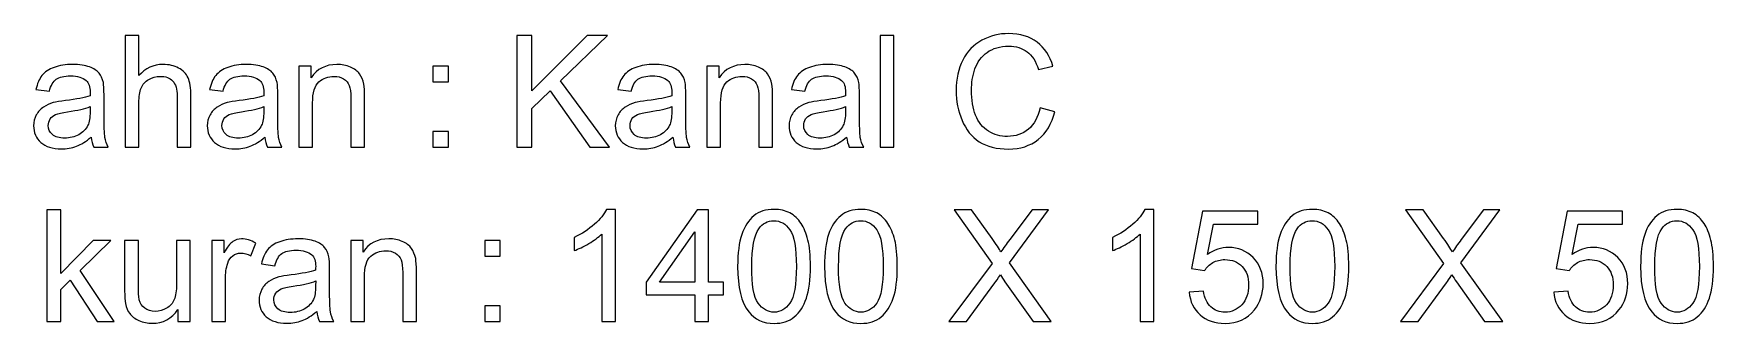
# Model space of a CAD drawing. Header units: millimetres. Extents: x -66 to 470, y -710 to 690.
# Drawn here: x 196.9 to 470.1, y 351 to 398.2 of the extents above; entities that cross this region are included whole.
import ezdxf

# ---------------------------------------------------------------- set-up
doc = ezdxf.new("R2010")
doc.units = ezdxf.units.MM
doc.header["$MEASUREMENT"] = 0
doc.layers.add('Layer 1', color=7, linetype='Continuous')

msp = doc.modelspace()

# ---------------------------------------------------------------- linework, layer by layer
at = {"layer": 'Layer 1', "color": 250}
for points, knots in [([(211.787, 379.6823), (211.787, 379.6823), (211.787, 397.8687), (211.787, 397.8687), (211.787, 397.8687), (214.0222, 397.8687), (214.0222, 397.8687), (214.0222, 397.8687), (214.0222, 391.324), (214.0222, 391.324), (215.0594, 392.5389), (216.3675, 393.1443), (217.9507, 393.1443), (218.9202, 393.1443), (219.7626, 392.9538), (220.4823, 392.5686), (221.1977, 392.1833), (221.7099, 391.6542), (222.019, 390.9768), (222.328, 390.2995), (222.4804, 389.3131), (222.4804, 388.0262), (222.4804, 388.0262), (222.4804, 379.6823), (222.4804, 379.6823), (222.4804, 379.6823), (220.2452, 379.6823), (220.2452, 379.6823), (220.2452, 379.6823), (220.2452, 388.0177), (220.2452, 388.0177), (220.2452, 389.1311), (220.0039, 389.9439), (219.5255, 390.4519), (219.0429, 390.9599), (218.3656, 391.2139), (217.4851, 391.2139), (216.8289, 391.2139), (216.2108, 391.0446), (215.6309, 390.7017), (215.0509, 390.3588), (214.6403, 389.8931), (214.3905, 389.3047), (214.145, 388.7205), (214.0222, 387.9119), (214.0222, 386.879), (214.0222, 386.879), (214.0222, 379.6823), (214.0222, 379.6823), (214.0222, 379.6823), (211.787, 379.6823), (211.787, 379.6823)], [0, 0, 0, 0, 0.05882353, 0.05882353, 0.05882353, 0.11764706, 0.11764706, 0.11764706, 0.17647059, 0.17647059, 0.17647059, 0.23529412, 0.23529412, 0.23529412, 0.29411765, 0.29411765, 0.29411765, 0.35294118, 0.35294118, 0.35294118, 0.41176471, 0.41176471, 0.41176471, 0.47058824, 0.47058824, 0.47058824, 0.52941176, 0.52941176, 0.52941176, 0.58823529, 0.58823529, 0.58823529, 0.64705882, 0.64705882, 0.64705882, 0.70588235, 0.70588235, 0.70588235, 0.76470588, 0.76470588, 0.76470588, 0.82352941, 0.82352941, 0.82352941, 0.88235294, 0.88235294, 0.88235294, 0.94117647, 0.94117647, 0.94117647, 1, 1, 1, 1]), ([(275.5156, 379.6823), (275.5156, 379.6823), (275.5156, 397.8687), (275.5156, 397.8687), (275.5156, 397.8687), (277.9286, 397.8687), (277.9286, 397.8687), (277.9286, 397.8687), (277.9286, 388.8517), (277.9286, 388.8517), (277.9286, 388.8517), (286.9625, 397.8687), (286.9625, 397.8687), (286.9625, 397.8687), (290.2222, 397.8687), (290.2222, 397.8687), (290.2222, 397.8687), (282.5937, 390.4942), (282.5937, 390.4942), (282.5937, 390.4942), (290.5524, 379.6823), (290.5524, 379.6823), (290.5524, 379.6823), (287.3774, 379.6823), (287.3774, 379.6823), (287.3774, 379.6823), (280.9046, 388.8602), (280.9046, 388.8602), (280.9046, 388.8602), (277.9286, 385.9815), (277.9286, 385.9815), (277.9286, 385.9815), (277.9286, 379.6823), (277.9286, 379.6823), (277.9286, 379.6823), (275.5156, 379.6823), (275.5156, 379.6823)], [0, 0, 0, 0, 0.08333333, 0.08333333, 0.08333333, 0.16666667, 0.16666667, 0.16666667, 0.25, 0.25, 0.25, 0.33333333, 0.33333333, 0.33333333, 0.41666667, 0.41666667, 0.41666667, 0.5, 0.5, 0.5, 0.58333333, 0.58333333, 0.58333333, 0.66666667, 0.66666667, 0.66666667, 0.75, 0.75, 0.75, 0.83333333, 0.83333333, 0.83333333, 0.91666667, 0.91666667, 0.91666667, 1, 1, 1, 1]), ([(334.6086, 379.6823), (334.6086, 379.6823), (334.6086, 397.8687), (334.6086, 397.8687), (334.6086, 397.8687), (336.8438, 397.8687), (336.8438, 397.8687), (336.8438, 397.8687), (336.8438, 379.6823), (336.8438, 379.6823), (336.8438, 379.6823), (334.6086, 379.6823), (334.6086, 379.6823)], [0, 0, 0, 0, 0.25, 0.25, 0.25, 0.5, 0.5, 0.5, 0.75, 0.75, 0.75, 1, 1, 1, 1]), ([(360.5928, 386.0619), (360.5928, 386.0619), (363.0058, 385.4523), (363.0058, 385.4523), (362.502, 383.4754), (361.5961, 381.9725), (360.288, 380.9354), (358.9799, 379.8982), (357.3797, 379.3775), (355.4874, 379.3775), (353.5316, 379.3775), (351.9399, 379.7754), (350.7122, 380.5755), (349.4845, 381.3714), (348.5532, 382.5271), (347.914, 384.0384), (347.2747, 385.5539), (346.953, 387.1753), (346.953, 388.911), (346.953, 390.8033), (347.3128, 392.4543), (348.0367, 393.864), (348.7606, 395.2737), (349.7893, 396.3447), (351.1228, 397.0771), (352.4563, 397.8094), (353.9253, 398.1735), (355.5255, 398.1735), (357.3458, 398.1735), (358.8741, 397.7121), (360.1102, 396.785), (361.3506, 395.8579), (362.2142, 394.5582), (362.701, 392.8818), (362.701, 392.8818), (360.3388, 392.323), (360.3388, 392.323), (359.9197, 393.6438), (359.3059, 394.609), (358.5058, 395.2102), (357.7057, 395.8155), (356.6981, 396.1161), (355.4832, 396.1161), (354.0904, 396.1161), (352.922, 395.7817), (351.9864, 395.1128), (351.0509, 394.4439), (350.3905, 393.5422), (350.0137, 392.4162), (349.6327, 391.2859), (349.4422, 390.1217), (349.4422, 388.9237), (349.4422, 387.3785), (349.6666, 386.0281), (350.1153, 384.8766), (350.564, 383.7209), (351.2625, 382.8615), (352.2108, 382.29), (353.1591, 381.7185), (354.1835, 381.4349), (355.2884, 381.4349), (356.6346, 381.4349), (357.7692, 381.8244), (358.7005, 382.5991), (359.6318, 383.378), (360.2626, 384.5295), (360.5928, 386.0619)], [0, 0, 0, 0, 0.04545455, 0.04545455, 0.04545455, 0.09090909, 0.09090909, 0.09090909, 0.13636364, 0.13636364, 0.13636364, 0.18181818, 0.18181818, 0.18181818, 0.22727273, 0.22727273, 0.22727273, 0.27272727, 0.27272727, 0.27272727, 0.31818182, 0.31818182, 0.31818182, 0.36363636, 0.36363636, 0.36363636, 0.40909091, 0.40909091, 0.40909091, 0.45454545, 0.45454545, 0.45454545, 0.5, 0.5, 0.5, 0.54545455, 0.54545455, 0.54545455, 0.59090909, 0.59090909, 0.59090909, 0.63636364, 0.63636364, 0.63636364, 0.68181818, 0.68181818, 0.68181818, 0.72727273, 0.72727273, 0.72727273, 0.77272727, 0.77272727, 0.77272727, 0.81818182, 0.81818182, 0.81818182, 0.86363636, 0.86363636, 0.86363636, 0.90909091, 0.90909091, 0.90909091, 0.95454545, 0.95454545, 0.95454545, 1, 1, 1, 1]), ([(206.271, 381.3333), (205.4413, 380.6263), (204.6412, 380.131), (203.8749, 379.8389), (203.1087, 379.5468), (202.2874, 379.4029), (201.4069, 379.4029), (199.9591, 379.4029), (198.8457, 379.7543), (198.0668, 380.4612), (197.2879, 381.164), (196.8984, 382.0657), (196.8984, 383.1621), (196.8984, 383.8056), (197.0466, 384.394), (197.3387, 384.9274), (197.635, 385.4608), (198.0202, 385.8841), (198.4944, 386.2059), (198.9727, 386.5276), (199.5061, 386.7731), (200.103, 386.9382), (200.5433, 387.0525), (201.2079, 387.1626), (202.0927, 387.2727), (203.8961, 387.4843), (205.2296, 387.7426), (206.0805, 388.0389), (206.089, 388.3437), (206.0932, 388.5384), (206.0932, 388.6189), (206.0932, 389.5248), (205.8815, 390.164), (205.4582, 390.5366), (204.8867, 391.0403), (204.0358, 391.2901), (202.9097, 391.2901), (201.8556, 391.2901), (201.0767, 391.1038), (200.5772, 390.7355), (200.0734, 390.3672), (199.7051, 389.7153), (199.4638, 388.7755), (199.4638, 388.7755), (197.2794, 389.0803), (197.2794, 389.0803), (197.4784, 390.0159), (197.8043, 390.7736), (198.2615, 391.3494), (198.7187, 391.9251), (199.3791, 392.3654), (200.2427, 392.6786), (201.1021, 392.9877), (202.1054, 393.1443), (203.2399, 393.1443), (204.366, 393.1443), (205.2846, 393.0131), (205.9916, 392.7464), (206.6943, 392.4797), (207.215, 392.1495), (207.5452, 391.7473), (207.8754, 391.3451), (208.1083, 390.8371), (208.2437, 390.2233), (208.3157, 389.8423), (208.3538, 389.1565), (208.3538, 388.1701), (208.3538, 388.1701), (208.3538, 385.2068), (208.3538, 385.2068), (208.3538, 383.1367), (208.4004, 381.8286), (208.4935, 381.274), (208.5824, 380.7195), (208.7687, 380.1903), (209.0396, 379.6823), (209.0396, 379.6823), (206.7028, 379.6823), (206.7028, 379.6823), (206.4784, 380.1522), (206.3345, 380.7025), (206.271, 381.3333)], [0, 0, 0, 0, 0.03703704, 0.03703704, 0.03703704, 0.07407407, 0.07407407, 0.07407407, 0.11111111, 0.11111111, 0.11111111, 0.14814815, 0.14814815, 0.14814815, 0.18518519, 0.18518519, 0.18518519, 0.22222222, 0.22222222, 0.22222222, 0.25925926, 0.25925926, 0.25925926, 0.2962963, 0.2962963, 0.2962963, 0.33333333, 0.33333333, 0.33333333, 0.37037037, 0.37037037, 0.37037037, 0.40740741, 0.40740741, 0.40740741, 0.44444444, 0.44444444, 0.44444444, 0.48148148, 0.48148148, 0.48148148, 0.51851852, 0.51851852, 0.51851852, 0.55555556, 0.55555556, 0.55555556, 0.59259259, 0.59259259, 0.59259259, 0.62962963, 0.62962963, 0.62962963, 0.66666667, 0.66666667, 0.66666667, 0.7037037, 0.7037037, 0.7037037, 0.74074074, 0.74074074, 0.74074074, 0.77777778, 0.77777778, 0.77777778, 0.81481481, 0.81481481, 0.81481481, 0.85185185, 0.85185185, 0.85185185, 0.88888889, 0.88888889, 0.88888889, 0.92592593, 0.92592593, 0.92592593, 0.96296296, 0.96296296, 0.96296296, 1, 1, 1, 1]), ([(234.5242, 381.3333), (233.6945, 380.6263), (232.8944, 380.131), (232.1281, 379.8389), (231.3619, 379.5468), (230.5406, 379.4029), (229.6601, 379.4029), (228.2123, 379.4029), (227.0989, 379.7543), (226.32, 380.4612), (225.5411, 381.164), (225.1516, 382.0657), (225.1516, 383.1621), (225.1516, 383.8056), (225.2998, 384.394), (225.5919, 384.9274), (225.8882, 385.4608), (226.2734, 385.8841), (226.7476, 386.2059), (227.2259, 386.5276), (227.7593, 386.7731), (228.3562, 386.9382), (228.7965, 387.0525), (229.4611, 387.1626), (230.3459, 387.2727), (232.1493, 387.4843), (233.4828, 387.7426), (234.3337, 388.0389), (234.3422, 388.3437), (234.3464, 388.5384), (234.3464, 388.6189), (234.3464, 389.5248), (234.1347, 390.164), (233.7114, 390.5366), (233.1399, 391.0403), (232.289, 391.2901), (231.1629, 391.2901), (230.1088, 391.2901), (229.3299, 391.1038), (228.8304, 390.7355), (228.3266, 390.3672), (227.9583, 389.7153), (227.717, 388.7755), (227.717, 388.7755), (225.5326, 389.0803), (225.5326, 389.0803), (225.7316, 390.0159), (226.0575, 390.7736), (226.5147, 391.3494), (226.9719, 391.9251), (227.6323, 392.3654), (228.4959, 392.6786), (229.3553, 392.9877), (230.3586, 393.1443), (231.4931, 393.1443), (232.6192, 393.1443), (233.5378, 393.0131), (234.2448, 392.7464), (234.9475, 392.4797), (235.4682, 392.1495), (235.7984, 391.7473), (236.1286, 391.3451), (236.3615, 390.8371), (236.4969, 390.2233), (236.5689, 389.8423), (236.607, 389.1565), (236.607, 388.1701), (236.607, 388.1701), (236.607, 385.2068), (236.607, 385.2068), (236.607, 383.1367), (236.6536, 381.8286), (236.7467, 381.274), (236.8356, 380.7195), (237.0219, 380.1903), (237.2928, 379.6823), (237.2928, 379.6823), (234.956, 379.6823), (234.956, 379.6823), (234.7316, 380.1522), (234.5877, 380.7025), (234.5242, 381.3333)], [0, 0, 0, 0, 0.03703704, 0.03703704, 0.03703704, 0.07407407, 0.07407407, 0.07407407, 0.11111111, 0.11111111, 0.11111111, 0.14814815, 0.14814815, 0.14814815, 0.18518519, 0.18518519, 0.18518519, 0.22222222, 0.22222222, 0.22222222, 0.25925926, 0.25925926, 0.25925926, 0.2962963, 0.2962963, 0.2962963, 0.33333333, 0.33333333, 0.33333333, 0.37037037, 0.37037037, 0.37037037, 0.40740741, 0.40740741, 0.40740741, 0.44444444, 0.44444444, 0.44444444, 0.48148148, 0.48148148, 0.48148148, 0.51851852, 0.51851852, 0.51851852, 0.55555556, 0.55555556, 0.55555556, 0.59259259, 0.59259259, 0.59259259, 0.62962963, 0.62962963, 0.62962963, 0.66666667, 0.66666667, 0.66666667, 0.7037037, 0.7037037, 0.7037037, 0.74074074, 0.74074074, 0.74074074, 0.77777778, 0.77777778, 0.77777778, 0.81481481, 0.81481481, 0.81481481, 0.85185185, 0.85185185, 0.85185185, 0.88888889, 0.88888889, 0.88888889, 0.92592593, 0.92592593, 0.92592593, 0.96296296, 0.96296296, 0.96296296, 1, 1, 1, 1]), ([(240.0402, 379.6823), (240.0402, 379.6823), (240.0402, 392.8649), (240.0402, 392.8649), (240.0402, 392.8649), (242.0468, 392.8649), (242.0468, 392.8649), (242.0468, 392.8649), (242.0468, 390.9938), (242.0468, 390.9938), (243.012, 392.4289), (244.409, 393.1443), (246.2336, 393.1443), (247.0294, 393.1443), (247.7576, 393.0004), (248.4222, 392.7167), (249.0868, 392.4331), (249.5864, 392.0563), (249.9166, 391.5949), (250.2468, 391.1335), (250.4796, 390.5831), (250.6108, 389.9481), (250.6913, 389.5333), (250.7336, 388.8094), (250.7336, 387.7764), (250.7336, 387.7764), (250.7336, 379.6823), (250.7336, 379.6823), (250.7336, 379.6823), (248.4984, 379.6823), (248.4984, 379.6823), (248.4984, 379.6823), (248.4984, 387.6918), (248.4984, 387.6918), (248.4984, 388.6019), (248.4137, 389.2835), (248.2402, 389.7322), (248.0666, 390.181), (247.7576, 390.5408), (247.3173, 390.8117), (246.877, 391.0784), (246.3563, 391.2139), (245.7637, 391.2139), (244.8154, 391.2139), (243.9984, 390.9133), (243.3083, 390.308), (242.6183, 389.7068), (242.2754, 388.5596), (242.2754, 386.8747), (242.2754, 386.8747), (242.2754, 379.6823), (242.2754, 379.6823), (242.2754, 379.6823), (240.0402, 379.6823), (240.0402, 379.6823)], [0, 0, 0, 0, 0.05555556, 0.05555556, 0.05555556, 0.11111111, 0.11111111, 0.11111111, 0.16666667, 0.16666667, 0.16666667, 0.22222222, 0.22222222, 0.22222222, 0.27777778, 0.27777778, 0.27777778, 0.33333333, 0.33333333, 0.33333333, 0.38888889, 0.38888889, 0.38888889, 0.44444444, 0.44444444, 0.44444444, 0.5, 0.5, 0.5, 0.55555556, 0.55555556, 0.55555556, 0.61111111, 0.61111111, 0.61111111, 0.66666667, 0.66666667, 0.66666667, 0.72222222, 0.72222222, 0.72222222, 0.77777778, 0.77777778, 0.77777778, 0.83333333, 0.83333333, 0.83333333, 0.88888889, 0.88888889, 0.88888889, 0.94444444, 0.94444444, 0.94444444, 1, 1, 1, 1]), ([(261.8334, 390.3249), (261.8334, 390.3249), (261.8334, 392.8649), (261.8334, 392.8649), (261.8334, 392.8649), (264.3734, 392.8649), (264.3734, 392.8649), (264.3734, 392.8649), (264.3734, 390.3249), (264.3734, 390.3249), (264.3734, 390.3249), (261.8334, 390.3249), (261.8334, 390.3249)], [0, 0, 0, 0, 0.25, 0.25, 0.25, 0.5, 0.5, 0.5, 0.75, 0.75, 0.75, 1, 1, 1, 1]), ([(300.8902, 381.3333), (300.0605, 380.6263), (299.2604, 380.131), (298.4941, 379.8389), (297.7279, 379.5468), (296.9066, 379.4029), (296.0261, 379.4029), (294.5783, 379.4029), (293.4649, 379.7543), (292.686, 380.4612), (291.9071, 381.164), (291.5176, 382.0657), (291.5176, 383.1621), (291.5176, 383.8056), (291.6658, 384.394), (291.9579, 384.9274), (292.2542, 385.4608), (292.6394, 385.8841), (293.1136, 386.2059), (293.5919, 386.5276), (294.1253, 386.7731), (294.7222, 386.9382), (295.1625, 387.0525), (295.8271, 387.1626), (296.7119, 387.2727), (298.5153, 387.4843), (299.8488, 387.7426), (300.6997, 388.0389), (300.7082, 388.3437), (300.7124, 388.5384), (300.7124, 388.6189), (300.7124, 389.5248), (300.5007, 390.164), (300.0774, 390.5366), (299.5059, 391.0403), (298.655, 391.2901), (297.5289, 391.2901), (296.4748, 391.2901), (295.6959, 391.1038), (295.1964, 390.7355), (294.6926, 390.3672), (294.3243, 389.7153), (294.083, 388.7755), (294.083, 388.7755), (291.8986, 389.0803), (291.8986, 389.0803), (292.0976, 390.0159), (292.4235, 390.7736), (292.8807, 391.3494), (293.3379, 391.9251), (293.9983, 392.3654), (294.8619, 392.6786), (295.7213, 392.9877), (296.7246, 393.1443), (297.8591, 393.1443), (298.9852, 393.1443), (299.9038, 393.0131), (300.6108, 392.7464), (301.3135, 392.4797), (301.8342, 392.1495), (302.1644, 391.7473), (302.4946, 391.3451), (302.7275, 390.8371), (302.8629, 390.2233), (302.9349, 389.8423), (302.973, 389.1565), (302.973, 388.1701), (302.973, 388.1701), (302.973, 385.2068), (302.973, 385.2068), (302.973, 383.1367), (303.0196, 381.8286), (303.1127, 381.274), (303.2016, 380.7195), (303.3879, 380.1903), (303.6588, 379.6823), (303.6588, 379.6823), (301.322, 379.6823), (301.322, 379.6823), (301.0976, 380.1522), (300.9537, 380.7025), (300.8902, 381.3333)], [0, 0, 0, 0, 0.03703704, 0.03703704, 0.03703704, 0.07407407, 0.07407407, 0.07407407, 0.11111111, 0.11111111, 0.11111111, 0.14814815, 0.14814815, 0.14814815, 0.18518519, 0.18518519, 0.18518519, 0.22222222, 0.22222222, 0.22222222, 0.25925926, 0.25925926, 0.25925926, 0.2962963, 0.2962963, 0.2962963, 0.33333333, 0.33333333, 0.33333333, 0.37037037, 0.37037037, 0.37037037, 0.40740741, 0.40740741, 0.40740741, 0.44444444, 0.44444444, 0.44444444, 0.48148148, 0.48148148, 0.48148148, 0.51851852, 0.51851852, 0.51851852, 0.55555556, 0.55555556, 0.55555556, 0.59259259, 0.59259259, 0.59259259, 0.62962963, 0.62962963, 0.62962963, 0.66666667, 0.66666667, 0.66666667, 0.7037037, 0.7037037, 0.7037037, 0.74074074, 0.74074074, 0.74074074, 0.77777778, 0.77777778, 0.77777778, 0.81481481, 0.81481481, 0.81481481, 0.85185185, 0.85185185, 0.85185185, 0.88888889, 0.88888889, 0.88888889, 0.92592593, 0.92592593, 0.92592593, 0.96296296, 0.96296296, 0.96296296, 1, 1, 1, 1]), ([(306.4062, 379.6823), (306.4062, 379.6823), (306.4062, 392.8649), (306.4062, 392.8649), (306.4062, 392.8649), (308.4128, 392.8649), (308.4128, 392.8649), (308.4128, 392.8649), (308.4128, 390.9938), (308.4128, 390.9938), (309.378, 392.4289), (310.775, 393.1443), (312.5996, 393.1443), (313.3954, 393.1443), (314.1236, 393.0004), (314.7882, 392.7167), (315.4528, 392.4331), (315.9524, 392.0563), (316.2826, 391.5949), (316.6128, 391.1335), (316.8456, 390.5831), (316.9768, 389.9481), (317.0573, 389.5333), (317.0996, 388.8094), (317.0996, 387.7764), (317.0996, 387.7764), (317.0996, 379.6823), (317.0996, 379.6823), (317.0996, 379.6823), (314.8644, 379.6823), (314.8644, 379.6823), (314.8644, 379.6823), (314.8644, 387.6918), (314.8644, 387.6918), (314.8644, 388.6019), (314.7797, 389.2835), (314.6062, 389.7322), (314.4326, 390.181), (314.1236, 390.5408), (313.6833, 390.8117), (313.243, 391.0784), (312.7223, 391.2139), (312.1297, 391.2139), (311.1814, 391.2139), (310.3644, 390.9133), (309.6743, 390.308), (308.9843, 389.7068), (308.6414, 388.5596), (308.6414, 386.8747), (308.6414, 386.8747), (308.6414, 379.6823), (308.6414, 379.6823), (308.6414, 379.6823), (306.4062, 379.6823), (306.4062, 379.6823)], [0, 0, 0, 0, 0.05555556, 0.05555556, 0.05555556, 0.11111111, 0.11111111, 0.11111111, 0.16666667, 0.16666667, 0.16666667, 0.22222222, 0.22222222, 0.22222222, 0.27777778, 0.27777778, 0.27777778, 0.33333333, 0.33333333, 0.33333333, 0.38888889, 0.38888889, 0.38888889, 0.44444444, 0.44444444, 0.44444444, 0.5, 0.5, 0.5, 0.55555556, 0.55555556, 0.55555556, 0.61111111, 0.61111111, 0.61111111, 0.66666667, 0.66666667, 0.66666667, 0.72222222, 0.72222222, 0.72222222, 0.77777778, 0.77777778, 0.77777778, 0.83333333, 0.83333333, 0.83333333, 0.88888889, 0.88888889, 0.88888889, 0.94444444, 0.94444444, 0.94444444, 1, 1, 1, 1]), ([(329.1434, 381.3333), (328.3137, 380.6263), (327.5136, 380.131), (326.7473, 379.8389), (325.9811, 379.5468), (325.1598, 379.4029), (324.2793, 379.4029), (322.8315, 379.4029), (321.7181, 379.7543), (320.9392, 380.4612), (320.1603, 381.164), (319.7708, 382.0657), (319.7708, 383.1621), (319.7708, 383.8056), (319.919, 384.394), (320.2111, 384.9274), (320.5074, 385.4608), (320.8926, 385.8841), (321.3668, 386.2059), (321.8451, 386.5276), (322.3785, 386.7731), (322.9754, 386.9382), (323.4157, 387.0525), (324.0803, 387.1626), (324.9651, 387.2727), (326.7685, 387.4843), (328.102, 387.7426), (328.9529, 388.0389), (328.9614, 388.3437), (328.9656, 388.5384), (328.9656, 388.6189), (328.9656, 389.5248), (328.7539, 390.164), (328.3306, 390.5366), (327.7591, 391.0403), (326.9082, 391.2901), (325.7821, 391.2901), (324.728, 391.2901), (323.9491, 391.1038), (323.4496, 390.7355), (322.9458, 390.3672), (322.5775, 389.7153), (322.3362, 388.7755), (322.3362, 388.7755), (320.1518, 389.0803), (320.1518, 389.0803), (320.3508, 390.0159), (320.6767, 390.7736), (321.1339, 391.3494), (321.5911, 391.9251), (322.2515, 392.3654), (323.1151, 392.6786), (323.9745, 392.9877), (324.9778, 393.1443), (326.1123, 393.1443), (327.2384, 393.1443), (328.157, 393.0131), (328.864, 392.7464), (329.5667, 392.4797), (330.0874, 392.1495), (330.4176, 391.7473), (330.7478, 391.3451), (330.9807, 390.8371), (331.1161, 390.2233), (331.1881, 389.8423), (331.2262, 389.1565), (331.2262, 388.1701), (331.2262, 388.1701), (331.2262, 385.2068), (331.2262, 385.2068), (331.2262, 383.1367), (331.2728, 381.8286), (331.3659, 381.274), (331.4548, 380.7195), (331.6411, 380.1903), (331.912, 379.6823), (331.912, 379.6823), (329.5752, 379.6823), (329.5752, 379.6823), (329.3508, 380.1522), (329.2069, 380.7025), (329.1434, 381.3333)], [0, 0, 0, 0, 0.03703704, 0.03703704, 0.03703704, 0.07407407, 0.07407407, 0.07407407, 0.11111111, 0.11111111, 0.11111111, 0.14814815, 0.14814815, 0.14814815, 0.18518519, 0.18518519, 0.18518519, 0.22222222, 0.22222222, 0.22222222, 0.25925926, 0.25925926, 0.25925926, 0.2962963, 0.2962963, 0.2962963, 0.33333333, 0.33333333, 0.33333333, 0.37037037, 0.37037037, 0.37037037, 0.40740741, 0.40740741, 0.40740741, 0.44444444, 0.44444444, 0.44444444, 0.48148148, 0.48148148, 0.48148148, 0.51851852, 0.51851852, 0.51851852, 0.55555556, 0.55555556, 0.55555556, 0.59259259, 0.59259259, 0.59259259, 0.62962963, 0.62962963, 0.62962963, 0.66666667, 0.66666667, 0.66666667, 0.7037037, 0.7037037, 0.7037037, 0.74074074, 0.74074074, 0.74074074, 0.77777778, 0.77777778, 0.77777778, 0.81481481, 0.81481481, 0.81481481, 0.85185185, 0.85185185, 0.85185185, 0.88888889, 0.88888889, 0.88888889, 0.92592593, 0.92592593, 0.92592593, 0.96296296, 0.96296296, 0.96296296, 1, 1, 1, 1]), ([(206.0932, 386.2863), (205.2804, 385.9561), (204.0612, 385.6767), (202.4356, 385.4481), (201.5127, 385.3169), (200.8608, 385.1687), (200.4798, 385.0036), (200.0988, 384.8385), (199.8067, 384.5972), (199.5993, 384.2839), (199.3918, 383.9664), (199.286, 383.6151), (199.286, 383.2256), (199.286, 382.6372), (199.5104, 382.1419), (199.9633, 381.7482), (200.4163, 381.3545), (201.0767, 381.1555), (201.9445, 381.1555), (202.8039, 381.1555), (203.5701, 381.3418), (204.2432, 381.7185), (204.9121, 382.0911), (205.4074, 382.6033), (205.7207, 383.251), (205.962, 383.7548), (206.0805, 384.4956), (206.0805, 385.4735), (206.0805, 385.4735), (206.0932, 386.2863), (206.0932, 386.2863)], [0, 0, 0, 0, 0.1, 0.1, 0.1, 0.2, 0.2, 0.2, 0.3, 0.3, 0.3, 0.4, 0.4, 0.4, 0.5, 0.5, 0.5, 0.6, 0.6, 0.6, 0.7, 0.7, 0.7, 0.8, 0.8, 0.8, 0.9, 0.9, 0.9, 1, 1, 1, 1]), ([(234.3464, 386.2863), (233.5336, 385.9561), (232.3144, 385.6767), (230.6888, 385.4481), (229.7659, 385.3169), (229.114, 385.1687), (228.733, 385.0036), (228.352, 384.8385), (228.0599, 384.5972), (227.8525, 384.2839), (227.645, 383.9664), (227.5392, 383.6151), (227.5392, 383.2256), (227.5392, 382.6372), (227.7636, 382.1419), (228.2165, 381.7482), (228.6695, 381.3545), (229.3299, 381.1555), (230.1977, 381.1555), (231.0571, 381.1555), (231.8233, 381.3418), (232.4964, 381.7185), (233.1653, 382.0911), (233.6606, 382.6033), (233.9739, 383.251), (234.2152, 383.7548), (234.3337, 384.4956), (234.3337, 385.4735), (234.3337, 385.4735), (234.3464, 386.2863), (234.3464, 386.2863)], [0, 0, 0, 0, 0.1, 0.1, 0.1, 0.2, 0.2, 0.2, 0.3, 0.3, 0.3, 0.4, 0.4, 0.4, 0.5, 0.5, 0.5, 0.6, 0.6, 0.6, 0.7, 0.7, 0.7, 0.8, 0.8, 0.8, 0.9, 0.9, 0.9, 1, 1, 1, 1]), ([(300.7124, 386.2863), (299.8996, 385.9561), (298.6804, 385.6767), (297.0548, 385.4481), (296.1319, 385.3169), (295.48, 385.1687), (295.099, 385.0036), (294.718, 384.8385), (294.4259, 384.5972), (294.2185, 384.2839), (294.011, 383.9664), (293.9052, 383.6151), (293.9052, 383.2256), (293.9052, 382.6372), (294.1296, 382.1419), (294.5825, 381.7482), (295.0355, 381.3545), (295.6959, 381.1555), (296.5637, 381.1555), (297.4231, 381.1555), (298.1893, 381.3418), (298.8624, 381.7185), (299.5313, 382.0911), (300.0266, 382.6033), (300.3399, 383.251), (300.5812, 383.7548), (300.6997, 384.4956), (300.6997, 385.4735), (300.6997, 385.4735), (300.7124, 386.2863), (300.7124, 386.2863)], [0, 0, 0, 0, 0.1, 0.1, 0.1, 0.2, 0.2, 0.2, 0.3, 0.3, 0.3, 0.4, 0.4, 0.4, 0.5, 0.5, 0.5, 0.6, 0.6, 0.6, 0.7, 0.7, 0.7, 0.8, 0.8, 0.8, 0.9, 0.9, 0.9, 1, 1, 1, 1]), ([(328.9656, 386.2863), (328.1528, 385.9561), (326.9336, 385.6767), (325.308, 385.4481), (324.3851, 385.3169), (323.7332, 385.1687), (323.3522, 385.0036), (322.9712, 384.8385), (322.6791, 384.5972), (322.4717, 384.2839), (322.2642, 383.9664), (322.1584, 383.6151), (322.1584, 383.2256), (322.1584, 382.6372), (322.3828, 382.1419), (322.8357, 381.7482), (323.2887, 381.3545), (323.9491, 381.1555), (324.8169, 381.1555), (325.6763, 381.1555), (326.4425, 381.3418), (327.1156, 381.7185), (327.7845, 382.0911), (328.2798, 382.6033), (328.5931, 383.251), (328.8344, 383.7548), (328.9529, 384.4956), (328.9529, 385.4735), (328.9529, 385.4735), (328.9656, 386.2863), (328.9656, 386.2863)], [0, 0, 0, 0, 0.1, 0.1, 0.1, 0.2, 0.2, 0.2, 0.3, 0.3, 0.3, 0.4, 0.4, 0.4, 0.5, 0.5, 0.5, 0.6, 0.6, 0.6, 0.7, 0.7, 0.7, 0.8, 0.8, 0.8, 0.9, 0.9, 0.9, 1, 1, 1, 1]), ([(261.8334, 379.6823), (261.8334, 379.6823), (261.8334, 382.2223), (261.8334, 382.2223), (261.8334, 382.2223), (264.3734, 382.2223), (264.3734, 382.2223), (264.3734, 382.2223), (264.3734, 379.6823), (264.3734, 379.6823), (264.3734, 379.6823), (261.8334, 379.6823), (261.8334, 379.6823)], [0, 0, 0, 0, 0.25, 0.25, 0.25, 0.5, 0.5, 0.5, 0.75, 0.75, 0.75, 1, 1, 1, 1]), ([(199.0701, 351.3062), (199.0701, 351.3062), (199.0701, 369.4926), (199.0701, 369.4926), (199.0701, 369.4926), (201.3053, 369.4926), (201.3053, 369.4926), (201.3053, 369.4926), (201.3053, 359.1336), (201.3053, 359.1336), (201.3053, 359.1336), (206.5885, 364.4888), (206.5885, 364.4888), (206.5885, 364.4888), (209.4756, 364.4888), (209.4756, 364.4888), (209.4756, 364.4888), (204.4464, 359.5908), (204.4464, 359.5908), (204.4464, 359.5908), (209.9836, 351.3062), (209.9836, 351.3062), (209.9836, 351.3062), (207.2319, 351.3062), (207.2319, 351.3062), (207.2319, 351.3062), (202.8547, 358.0414), (202.8547, 358.0414), (202.8547, 358.0414), (201.3053, 356.5344), (201.3053, 356.5344), (201.3053, 356.5344), (201.3053, 351.3062), (201.3053, 351.3062), (201.3053, 351.3062), (199.0701, 351.3062), (199.0701, 351.3062)], [0, 0, 0, 0, 0.08333333, 0.08333333, 0.08333333, 0.16666667, 0.16666667, 0.16666667, 0.25, 0.25, 0.25, 0.33333333, 0.33333333, 0.33333333, 0.41666667, 0.41666667, 0.41666667, 0.5, 0.5, 0.5, 0.58333333, 0.58333333, 0.58333333, 0.66666667, 0.66666667, 0.66666667, 0.75, 0.75, 0.75, 0.83333333, 0.83333333, 0.83333333, 0.91666667, 0.91666667, 0.91666667, 1, 1, 1, 1]), ([(291.543, 351.3062), (291.543, 351.3062), (289.3078, 351.3062), (289.3078, 351.3062), (289.3078, 351.3062), (289.3078, 365.5387), (289.3078, 365.5387), (288.7702, 365.0222), (288.0632, 364.51), (287.1911, 363.9977), (286.3191, 363.4855), (285.5317, 363.1003), (284.8374, 362.8463), (284.8374, 362.8463), (284.8374, 365.0053), (284.8374, 365.0053), (286.0862, 365.5895), (287.1784, 366.3007), (288.114, 367.1389), (289.0496, 367.9728), (289.7142, 368.7814), (290.1037, 369.5688), (290.1037, 369.5688), (291.543, 369.5688), (291.543, 369.5688), (291.543, 369.5688), (291.543, 351.3062), (291.543, 351.3062)], [0, 0, 0, 0, 0.11111111, 0.11111111, 0.11111111, 0.22222222, 0.22222222, 0.22222222, 0.33333333, 0.33333333, 0.33333333, 0.44444444, 0.44444444, 0.44444444, 0.55555556, 0.55555556, 0.55555556, 0.66666667, 0.66666667, 0.66666667, 0.77777778, 0.77777778, 0.77777778, 0.88888889, 0.88888889, 0.88888889, 1, 1, 1, 1]), ([(304.425, 351.3062), (304.425, 351.3062), (304.425, 355.6496), (304.425, 355.6496), (304.425, 355.6496), (296.5256, 355.6496), (296.5256, 355.6496), (296.5256, 355.6496), (296.5256, 357.707), (296.5256, 357.707), (296.5256, 357.707), (304.8314, 369.4926), (304.8314, 369.4926), (304.8314, 369.4926), (306.6602, 369.4926), (306.6602, 369.4926), (306.6602, 369.4926), (306.6602, 357.707), (306.6602, 357.707), (306.6602, 357.707), (309.124, 357.707), (309.124, 357.707), (309.124, 357.707), (309.124, 355.6496), (309.124, 355.6496), (309.124, 355.6496), (306.6602, 355.6496), (306.6602, 355.6496), (306.6602, 355.6496), (306.6602, 351.3062), (306.6602, 351.3062), (306.6602, 351.3062), (304.425, 351.3062), (304.425, 351.3062)], [0, 0, 0, 0, 0.09090909, 0.09090909, 0.09090909, 0.18181818, 0.18181818, 0.18181818, 0.27272727, 0.27272727, 0.27272727, 0.36363636, 0.36363636, 0.36363636, 0.45454545, 0.45454545, 0.45454545, 0.54545455, 0.54545455, 0.54545455, 0.63636364, 0.63636364, 0.63636364, 0.72727273, 0.72727273, 0.72727273, 0.81818182, 0.81818182, 0.81818182, 0.90909091, 0.90909091, 0.90909091, 1, 1, 1, 1]), ([(311.4142, 360.2809), (311.4142, 362.4272), (311.6343, 364.1628), (312.0746, 365.4752), (312.5191, 366.7917), (313.1753, 367.8035), (314.0473, 368.5105), (314.9152, 369.2174), (316.0116, 369.5688), (317.3324, 369.5688), (318.3061, 369.5688), (319.1612, 369.3741), (319.902, 368.9804), (320.6386, 368.5867), (321.2482, 368.0194), (321.7224, 367.2786), (322.1965, 366.542), (322.569, 365.6403), (322.84, 364.5777), (323.1151, 363.5151), (323.2506, 362.08), (323.2506, 360.2809), (323.2506, 358.1473), (323.0305, 356.4201), (322.5944, 355.1077), (322.1584, 353.7912), (321.5022, 352.7794), (320.6302, 352.0682), (319.7623, 351.357), (318.6617, 351.0014), (317.3324, 351.0014), (315.584, 351.0014), (314.2082, 351.6237), (313.2091, 352.8725), (312.0111, 354.3965), (311.4142, 356.8646), (311.4142, 360.2809)], [0, 0, 0, 0, 0.08333333, 0.08333333, 0.08333333, 0.16666667, 0.16666667, 0.16666667, 0.25, 0.25, 0.25, 0.33333333, 0.33333333, 0.33333333, 0.41666667, 0.41666667, 0.41666667, 0.5, 0.5, 0.5, 0.58333333, 0.58333333, 0.58333333, 0.66666667, 0.66666667, 0.66666667, 0.75, 0.75, 0.75, 0.83333333, 0.83333333, 0.83333333, 0.91666667, 0.91666667, 0.91666667, 1, 1, 1, 1]), ([(325.5408, 360.2809), (325.5408, 362.4272), (325.7609, 364.1628), (326.2012, 365.4752), (326.6457, 366.7917), (327.3019, 367.8035), (328.1739, 368.5105), (329.0418, 369.2174), (330.1382, 369.5688), (331.459, 369.5688), (332.4327, 369.5688), (333.2878, 369.3741), (334.0286, 368.9804), (334.7652, 368.5867), (335.3748, 368.0194), (335.849, 367.2786), (336.3231, 366.542), (336.6956, 365.6403), (336.9666, 364.5777), (337.2417, 363.5151), (337.3772, 362.08), (337.3772, 360.2809), (337.3772, 358.1473), (337.1571, 356.4201), (336.721, 355.1077), (336.285, 353.7912), (335.6288, 352.7794), (334.7568, 352.0682), (333.8889, 351.357), (332.7883, 351.0014), (331.459, 351.0014), (329.7106, 351.0014), (328.3348, 351.6237), (327.3357, 352.8725), (326.1377, 354.3965), (325.5408, 356.8646), (325.5408, 360.2809)], [0, 0, 0, 0, 0.08333333, 0.08333333, 0.08333333, 0.16666667, 0.16666667, 0.16666667, 0.25, 0.25, 0.25, 0.33333333, 0.33333333, 0.33333333, 0.41666667, 0.41666667, 0.41666667, 0.5, 0.5, 0.5, 0.58333333, 0.58333333, 0.58333333, 0.66666667, 0.66666667, 0.66666667, 0.75, 0.75, 0.75, 0.83333333, 0.83333333, 0.83333333, 0.91666667, 0.91666667, 0.91666667, 1, 1, 1, 1]), ([(345.7677, 351.3062), (345.7677, 351.3062), (352.795, 360.7423), (352.795, 360.7423), (352.795, 360.7423), (346.6059, 369.4926), (346.6059, 369.4926), (346.6059, 369.4926), (349.4718, 369.4926), (349.4718, 369.4926), (349.4718, 369.4926), (352.7865, 364.8402), (352.7865, 364.8402), (353.4766, 363.875), (353.9549, 363.1384), (354.2301, 362.6261), (354.6407, 363.2611), (355.1233, 363.9385), (355.6779, 364.6539), (355.6779, 364.6539), (359.3101, 369.4926), (359.3101, 369.4926), (359.3101, 369.4926), (361.9475, 369.4926), (361.9475, 369.4926), (361.9475, 369.4926), (355.6313, 360.8481), (355.6313, 360.8481), (355.6313, 360.8481), (362.4301, 351.3062), (362.4301, 351.3062), (362.4301, 351.3062), (359.4752, 351.3062), (359.4752, 351.3062), (359.4752, 351.3062), (354.8863, 357.7917), (354.8863, 357.7917), (354.6238, 358.16), (354.374, 358.5283), (354.1412, 358.8923), (353.7348, 358.2827), (353.4469, 357.8552), (353.2691, 357.6139), (353.2691, 357.6139), (348.659, 351.3062), (348.659, 351.3062), (348.659, 351.3062), (345.7677, 351.3062), (345.7677, 351.3062)], [0, 0, 0, 0, 0.0625, 0.0625, 0.0625, 0.125, 0.125, 0.125, 0.1875, 0.1875, 0.1875, 0.25, 0.25, 0.25, 0.3125, 0.3125, 0.3125, 0.375, 0.375, 0.375, 0.4375, 0.4375, 0.4375, 0.5, 0.5, 0.5, 0.5625, 0.5625, 0.5625, 0.625, 0.625, 0.625, 0.6875, 0.6875, 0.6875, 0.75, 0.75, 0.75, 0.8125, 0.8125, 0.8125, 0.875, 0.875, 0.875, 0.9375, 0.9375, 0.9375, 1, 1, 1, 1]), ([(379.1052, 351.3062), (379.1052, 351.3062), (376.87, 351.3062), (376.87, 351.3062), (376.87, 351.3062), (376.87, 365.5387), (376.87, 365.5387), (376.3324, 365.0222), (375.6254, 364.51), (374.7533, 363.9977), (373.8813, 363.4855), (373.0939, 363.1003), (372.3996, 362.8463), (372.3996, 362.8463), (372.3996, 365.0053), (372.3996, 365.0053), (373.6484, 365.5895), (374.7406, 366.3007), (375.6762, 367.1389), (376.6118, 367.9728), (377.2764, 368.7814), (377.6659, 369.5688), (377.6659, 369.5688), (379.1052, 369.5688), (379.1052, 369.5688), (379.1052, 369.5688), (379.1052, 351.3062), (379.1052, 351.3062)], [0, 0, 0, 0, 0.11111111, 0.11111111, 0.11111111, 0.22222222, 0.22222222, 0.22222222, 0.33333333, 0.33333333, 0.33333333, 0.44444444, 0.44444444, 0.44444444, 0.55555556, 0.55555556, 0.55555556, 0.66666667, 0.66666667, 0.66666667, 0.77777778, 0.77777778, 0.77777778, 0.88888889, 0.88888889, 0.88888889, 1, 1, 1, 1]), ([(384.8498, 356.0814), (384.8498, 356.0814), (387.1866, 356.2592), (387.1866, 356.2592), (387.3602, 355.1204), (387.7623, 354.2653), (388.3889, 353.6896), (389.0154, 353.1181), (389.7816, 352.8302), (390.6833, 352.8302), (391.7713, 352.8302), (392.6815, 353.2366), (393.4223, 354.0452), (394.1589, 354.858), (394.5272, 355.9332), (394.5272, 357.271), (394.5272, 358.5452), (394.1758, 359.5485), (393.4689, 360.2851), (392.7619, 361.0217), (391.8263, 361.39), (390.6622, 361.39), (389.9383, 361.39), (389.2906, 361.2249), (388.7148, 360.8947), (388.1433, 360.5645), (387.6946, 360.1369), (387.3644, 359.612), (387.3644, 359.612), (385.2562, 359.9168), (385.2562, 359.9168), (385.2562, 359.9168), (387.0088, 369.264), (387.0088, 369.264), (387.0088, 369.264), (396.0258, 369.264), (396.0258, 369.264), (396.0258, 369.264), (396.0258, 367.1304), (396.0258, 367.1304), (396.0258, 367.1304), (388.791, 367.1304), (388.791, 367.1304), (388.791, 367.1304), (387.8216, 362.224), (387.8216, 362.224), (388.9096, 362.9902), (390.0526, 363.3712), (391.2464, 363.3712), (392.8296, 363.3712), (394.1674, 362.8209), (395.2553, 361.7202), (396.3433, 360.6195), (396.8894, 359.2056), (396.8894, 357.4784), (396.8894, 355.8316), (396.411, 354.4092), (395.4543, 353.2112), (394.2901, 351.738), (392.6984, 351.0014), (390.6833, 351.0014), (389.0323, 351.0014), (387.6861, 351.4671), (386.6405, 352.3942), (385.5949, 353.3213), (384.998, 354.5489), (384.8498, 356.0814)], [0, 0, 0, 0, 0.04545455, 0.04545455, 0.04545455, 0.09090909, 0.09090909, 0.09090909, 0.13636364, 0.13636364, 0.13636364, 0.18181818, 0.18181818, 0.18181818, 0.22727273, 0.22727273, 0.22727273, 0.27272727, 0.27272727, 0.27272727, 0.31818182, 0.31818182, 0.31818182, 0.36363636, 0.36363636, 0.36363636, 0.40909091, 0.40909091, 0.40909091, 0.45454545, 0.45454545, 0.45454545, 0.5, 0.5, 0.5, 0.54545455, 0.54545455, 0.54545455, 0.59090909, 0.59090909, 0.59090909, 0.63636364, 0.63636364, 0.63636364, 0.68181818, 0.68181818, 0.68181818, 0.72727273, 0.72727273, 0.72727273, 0.77272727, 0.77272727, 0.77272727, 0.81818182, 0.81818182, 0.81818182, 0.86363636, 0.86363636, 0.86363636, 0.90909091, 0.90909091, 0.90909091, 0.95454545, 0.95454545, 0.95454545, 1, 1, 1, 1]), ([(398.9764, 360.2809), (398.9764, 362.4272), (399.1965, 364.1628), (399.6368, 365.4752), (400.0813, 366.7917), (400.7375, 367.8035), (401.6095, 368.5105), (402.4774, 369.2174), (403.5738, 369.5688), (404.8946, 369.5688), (405.8683, 369.5688), (406.7234, 369.3741), (407.4642, 368.9804), (408.2008, 368.5867), (408.8104, 368.0194), (409.2846, 367.2786), (409.7587, 366.542), (410.1312, 365.6403), (410.4022, 364.5777), (410.6773, 363.5151), (410.8128, 362.08), (410.8128, 360.2809), (410.8128, 358.1473), (410.5927, 356.4201), (410.1566, 355.1077), (409.7206, 353.7912), (409.0644, 352.7794), (408.1924, 352.0682), (407.3245, 351.357), (406.2239, 351.0014), (404.8946, 351.0014), (403.1462, 351.0014), (401.7704, 351.6237), (400.7713, 352.8725), (399.5733, 354.3965), (398.9764, 356.8646), (398.9764, 360.2809)], [0, 0, 0, 0, 0.08333333, 0.08333333, 0.08333333, 0.16666667, 0.16666667, 0.16666667, 0.25, 0.25, 0.25, 0.33333333, 0.33333333, 0.33333333, 0.41666667, 0.41666667, 0.41666667, 0.5, 0.5, 0.5, 0.58333333, 0.58333333, 0.58333333, 0.66666667, 0.66666667, 0.66666667, 0.75, 0.75, 0.75, 0.83333333, 0.83333333, 0.83333333, 0.91666667, 0.91666667, 0.91666667, 1, 1, 1, 1]), ([(419.2033, 351.3062), (419.2033, 351.3062), (426.2306, 360.7423), (426.2306, 360.7423), (426.2306, 360.7423), (420.0415, 369.4926), (420.0415, 369.4926), (420.0415, 369.4926), (422.9074, 369.4926), (422.9074, 369.4926), (422.9074, 369.4926), (426.2221, 364.8402), (426.2221, 364.8402), (426.9122, 363.875), (427.3905, 363.1384), (427.6657, 362.6261), (428.0763, 363.2611), (428.5589, 363.9385), (429.1135, 364.6539), (429.1135, 364.6539), (432.7457, 369.4926), (432.7457, 369.4926), (432.7457, 369.4926), (435.3831, 369.4926), (435.3831, 369.4926), (435.3831, 369.4926), (429.0669, 360.8481), (429.0669, 360.8481), (429.0669, 360.8481), (435.8657, 351.3062), (435.8657, 351.3062), (435.8657, 351.3062), (432.9108, 351.3062), (432.9108, 351.3062), (432.9108, 351.3062), (428.3219, 357.7917), (428.3219, 357.7917), (428.0594, 358.16), (427.8096, 358.5283), (427.5768, 358.8923), (427.1704, 358.2827), (426.8825, 357.8552), (426.7047, 357.6139), (426.7047, 357.6139), (422.0946, 351.3062), (422.0946, 351.3062), (422.0946, 351.3062), (419.2033, 351.3062), (419.2033, 351.3062)], [0, 0, 0, 0, 0.0625, 0.0625, 0.0625, 0.125, 0.125, 0.125, 0.1875, 0.1875, 0.1875, 0.25, 0.25, 0.25, 0.3125, 0.3125, 0.3125, 0.375, 0.375, 0.375, 0.4375, 0.4375, 0.4375, 0.5, 0.5, 0.5, 0.5625, 0.5625, 0.5625, 0.625, 0.625, 0.625, 0.6875, 0.6875, 0.6875, 0.75, 0.75, 0.75, 0.8125, 0.8125, 0.8125, 0.875, 0.875, 0.875, 0.9375, 0.9375, 0.9375, 1, 1, 1, 1]), ([(444.1588, 356.0814), (444.1588, 356.0814), (446.4956, 356.2592), (446.4956, 356.2592), (446.6692, 355.1204), (447.0713, 354.2653), (447.6979, 353.6896), (448.3244, 353.1181), (449.0906, 352.8302), (449.9923, 352.8302), (451.0803, 352.8302), (451.9905, 353.2366), (452.7313, 354.0452), (453.4679, 354.858), (453.8362, 355.9332), (453.8362, 357.271), (453.8362, 358.5452), (453.4848, 359.5485), (452.7779, 360.2851), (452.0709, 361.0217), (451.1353, 361.39), (449.9712, 361.39), (449.2473, 361.39), (448.5996, 361.2249), (448.0238, 360.8947), (447.4523, 360.5645), (447.0036, 360.1369), (446.6734, 359.612), (446.6734, 359.612), (444.5652, 359.9168), (444.5652, 359.9168), (444.5652, 359.9168), (446.3178, 369.264), (446.3178, 369.264), (446.3178, 369.264), (455.3348, 369.264), (455.3348, 369.264), (455.3348, 369.264), (455.3348, 367.1304), (455.3348, 367.1304), (455.3348, 367.1304), (448.1, 367.1304), (448.1, 367.1304), (448.1, 367.1304), (447.1306, 362.224), (447.1306, 362.224), (448.2186, 362.9902), (449.3616, 363.3712), (450.5554, 363.3712), (452.1386, 363.3712), (453.4764, 362.8209), (454.5643, 361.7202), (455.6523, 360.6195), (456.1984, 359.2056), (456.1984, 357.4784), (456.1984, 355.8316), (455.72, 354.4092), (454.7633, 353.2112), (453.5991, 351.738), (452.0074, 351.0014), (449.9923, 351.0014), (448.3413, 351.0014), (446.9951, 351.4671), (445.9495, 352.3942), (444.9039, 353.3213), (444.307, 354.5489), (444.1588, 356.0814)], [0, 0, 0, 0, 0.04545455, 0.04545455, 0.04545455, 0.09090909, 0.09090909, 0.09090909, 0.13636364, 0.13636364, 0.13636364, 0.18181818, 0.18181818, 0.18181818, 0.22727273, 0.22727273, 0.22727273, 0.27272727, 0.27272727, 0.27272727, 0.31818182, 0.31818182, 0.31818182, 0.36363636, 0.36363636, 0.36363636, 0.40909091, 0.40909091, 0.40909091, 0.45454545, 0.45454545, 0.45454545, 0.5, 0.5, 0.5, 0.54545455, 0.54545455, 0.54545455, 0.59090909, 0.59090909, 0.59090909, 0.63636364, 0.63636364, 0.63636364, 0.68181818, 0.68181818, 0.68181818, 0.72727273, 0.72727273, 0.72727273, 0.77272727, 0.77272727, 0.77272727, 0.81818182, 0.81818182, 0.81818182, 0.86363636, 0.86363636, 0.86363636, 0.90909091, 0.90909091, 0.90909091, 0.95454545, 0.95454545, 0.95454545, 1, 1, 1, 1]), ([(458.2854, 360.2809), (458.2854, 362.4272), (458.5055, 364.1628), (458.9458, 365.4752), (459.3903, 366.7917), (460.0465, 367.8035), (460.9185, 368.5105), (461.7864, 369.2174), (462.8828, 369.5688), (464.2036, 369.5688), (465.1773, 369.5688), (466.0324, 369.3741), (466.7732, 368.9804), (467.5098, 368.5867), (468.1194, 368.0194), (468.5936, 367.2786), (469.0677, 366.542), (469.4402, 365.6403), (469.7112, 364.5777), (469.9863, 363.5151), (470.1218, 362.08), (470.1218, 360.2809), (470.1218, 358.1473), (469.9017, 356.4201), (469.4656, 355.1077), (469.0296, 353.7912), (468.3734, 352.7794), (467.5014, 352.0682), (466.6335, 351.357), (465.5329, 351.0014), (464.2036, 351.0014), (462.4552, 351.0014), (461.0794, 351.6237), (460.0803, 352.8725), (458.8823, 354.3965), (458.2854, 356.8646), (458.2854, 360.2809)], [0, 0, 0, 0, 0.08333333, 0.08333333, 0.08333333, 0.16666667, 0.16666667, 0.16666667, 0.25, 0.25, 0.25, 0.33333333, 0.33333333, 0.33333333, 0.41666667, 0.41666667, 0.41666667, 0.5, 0.5, 0.5, 0.58333333, 0.58333333, 0.58333333, 0.66666667, 0.66666667, 0.66666667, 0.75, 0.75, 0.75, 0.83333333, 0.83333333, 0.83333333, 0.91666667, 0.91666667, 0.91666667, 1, 1, 1, 1]), ([(313.7002, 360.2724), (313.7002, 357.2794), (314.0473, 355.2898), (314.7458, 354.3076), (315.4443, 353.3213), (316.3079, 352.8302), (317.3324, 352.8302), (318.3569, 352.8302), (319.2205, 353.3255), (319.919, 354.3119), (320.6175, 355.3025), (320.9646, 357.2879), (320.9646, 360.2724), (320.9646, 363.2654), (320.6175, 365.255), (319.919, 366.2372), (319.2247, 367.2235), (318.3526, 367.7146), (317.307, 367.7146), (316.2825, 367.7146), (315.4613, 367.2786), (314.8474, 366.4107), (314.0812, 365.3058), (313.7002, 363.2569), (313.7002, 360.2724)], [0, 0, 0, 0, 0.125, 0.125, 0.125, 0.25, 0.25, 0.25, 0.375, 0.375, 0.375, 0.5, 0.5, 0.5, 0.625, 0.625, 0.625, 0.75, 0.75, 0.75, 0.875, 0.875, 0.875, 1, 1, 1, 1]), ([(327.8268, 360.2724), (327.8268, 357.2794), (328.1739, 355.2898), (328.8724, 354.3076), (329.5709, 353.3213), (330.4345, 352.8302), (331.459, 352.8302), (332.4835, 352.8302), (333.3471, 353.3255), (334.0456, 354.3119), (334.7441, 355.3025), (335.0912, 357.2879), (335.0912, 360.2724), (335.0912, 363.2654), (334.7441, 365.255), (334.0456, 366.2372), (333.3513, 367.2235), (332.4792, 367.7146), (331.4336, 367.7146), (330.4091, 367.7146), (329.5879, 367.2786), (328.974, 366.4107), (328.2078, 365.3058), (327.8268, 363.2569), (327.8268, 360.2724)], [0, 0, 0, 0, 0.125, 0.125, 0.125, 0.25, 0.25, 0.25, 0.375, 0.375, 0.375, 0.5, 0.5, 0.5, 0.625, 0.625, 0.625, 0.75, 0.75, 0.75, 0.875, 0.875, 0.875, 1, 1, 1, 1]), ([(401.2624, 360.2724), (401.2624, 357.2794), (401.6095, 355.2898), (402.308, 354.3076), (403.0065, 353.3213), (403.8701, 352.8302), (404.8946, 352.8302), (405.9191, 352.8302), (406.7827, 353.3255), (407.4812, 354.3119), (408.1797, 355.3025), (408.5268, 357.2879), (408.5268, 360.2724), (408.5268, 363.2654), (408.1797, 365.255), (407.4812, 366.2372), (406.7869, 367.2235), (405.9148, 367.7146), (404.8692, 367.7146), (403.8447, 367.7146), (403.0235, 367.2786), (402.4096, 366.4107), (401.6434, 365.3058), (401.2624, 363.2569), (401.2624, 360.2724)], [0, 0, 0, 0, 0.125, 0.125, 0.125, 0.25, 0.25, 0.25, 0.375, 0.375, 0.375, 0.5, 0.5, 0.5, 0.625, 0.625, 0.625, 0.75, 0.75, 0.75, 0.875, 0.875, 0.875, 1, 1, 1, 1]), ([(460.5714, 360.2724), (460.5714, 357.2794), (460.9185, 355.2898), (461.617, 354.3076), (462.3155, 353.3213), (463.1791, 352.8302), (464.2036, 352.8302), (465.2281, 352.8302), (466.0917, 353.3255), (466.7902, 354.3119), (467.4887, 355.3025), (467.8358, 357.2879), (467.8358, 360.2724), (467.8358, 363.2654), (467.4887, 365.255), (466.7902, 366.2372), (466.0959, 367.2235), (465.2238, 367.7146), (464.1782, 367.7146), (463.1537, 367.7146), (462.3325, 367.2786), (461.7186, 366.4107), (460.9524, 365.3058), (460.5714, 363.2569), (460.5714, 360.2724)], [0, 0, 0, 0, 0.125, 0.125, 0.125, 0.25, 0.25, 0.25, 0.375, 0.375, 0.375, 0.5, 0.5, 0.5, 0.625, 0.625, 0.625, 0.75, 0.75, 0.75, 0.875, 0.875, 0.875, 1, 1, 1, 1]), ([(220.3722, 351.3062), (220.3722, 351.3062), (220.3722, 353.2662), (220.3722, 353.2662), (219.3477, 351.7719), (217.9592, 351.0268), (216.2024, 351.0268), (215.4277, 351.0268), (214.7038, 351.175), (214.0307, 351.4713), (213.3576, 351.7719), (212.858, 352.1444), (212.5321, 352.5931), (212.2061, 353.0461), (211.9775, 353.5964), (211.8463, 354.2484), (211.7574, 354.6886), (211.7108, 355.3829), (211.7108, 356.3312), (211.7108, 356.3312), (211.7108, 364.4888), (211.7108, 364.4888), (211.7108, 364.4888), (213.946, 364.4888), (213.946, 364.4888), (213.946, 364.4888), (213.946, 357.1948), (213.946, 357.1948), (213.946, 356.0306), (213.9926, 355.2432), (214.0815, 354.841), (214.2212, 354.2526), (214.5175, 353.7954), (214.9747, 353.461), (215.4277, 353.1265), (215.9865, 352.9572), (216.6553, 352.9572), (217.3242, 352.9572), (217.9507, 353.1265), (218.5349, 353.4694), (219.1191, 353.8123), (219.534, 354.2822), (219.7795, 354.8707), (220.0208, 355.4591), (220.1436, 356.3185), (220.1436, 357.4403), (220.1436, 357.4403), (220.1436, 364.4888), (220.1436, 364.4888), (220.1436, 364.4888), (222.3788, 364.4888), (222.3788, 364.4888), (222.3788, 364.4888), (222.3788, 351.3062), (222.3788, 351.3062), (222.3788, 351.3062), (220.3722, 351.3062), (220.3722, 351.3062)], [0, 0, 0, 0, 0.05263158, 0.05263158, 0.05263158, 0.10526316, 0.10526316, 0.10526316, 0.15789474, 0.15789474, 0.15789474, 0.21052632, 0.21052632, 0.21052632, 0.26315789, 0.26315789, 0.26315789, 0.31578947, 0.31578947, 0.31578947, 0.36842105, 0.36842105, 0.36842105, 0.42105263, 0.42105263, 0.42105263, 0.47368421, 0.47368421, 0.47368421, 0.52631579, 0.52631579, 0.52631579, 0.57894737, 0.57894737, 0.57894737, 0.63157895, 0.63157895, 0.63157895, 0.68421053, 0.68421053, 0.68421053, 0.73684211, 0.73684211, 0.73684211, 0.78947368, 0.78947368, 0.78947368, 0.84210526, 0.84210526, 0.84210526, 0.89473684, 0.89473684, 0.89473684, 0.94736842, 0.94736842, 0.94736842, 1, 1, 1, 1]), ([(225.8628, 351.3062), (225.8628, 351.3062), (225.8628, 364.4888), (225.8628, 364.4888), (225.8628, 364.4888), (227.8694, 364.4888), (227.8694, 364.4888), (227.8694, 364.4888), (227.8694, 362.4695), (227.8694, 362.4695), (228.3816, 363.4051), (228.8558, 364.0231), (229.2918, 364.3195), (229.7278, 364.62), (230.2062, 364.7682), (230.7269, 364.7682), (231.4804, 364.7682), (232.2467, 364.5311), (233.0256, 364.0612), (233.0256, 364.0612), (232.2297, 361.9996), (232.2297, 361.9996), (231.6879, 362.3044), (231.146, 362.4568), (230.6041, 362.4568), (230.1173, 362.4568), (229.6813, 362.3086), (229.296, 362.0165), (228.9108, 361.7244), (228.6356, 361.318), (228.4705, 360.7973), (228.2208, 360.0057), (228.098, 359.1379), (228.098, 358.1938), (228.098, 358.1938), (228.098, 351.3062), (228.098, 351.3062), (228.098, 351.3062), (225.8628, 351.3062), (225.8628, 351.3062)], [0, 0, 0, 0, 0.07692308, 0.07692308, 0.07692308, 0.15384615, 0.15384615, 0.15384615, 0.23076923, 0.23076923, 0.23076923, 0.30769231, 0.30769231, 0.30769231, 0.38461538, 0.38461538, 0.38461538, 0.46153846, 0.46153846, 0.46153846, 0.53846154, 0.53846154, 0.53846154, 0.61538462, 0.61538462, 0.61538462, 0.69230769, 0.69230769, 0.69230769, 0.76923077, 0.76923077, 0.76923077, 0.84615385, 0.84615385, 0.84615385, 0.92307692, 0.92307692, 0.92307692, 1, 1, 1, 1]), ([(242.957, 352.9572), (242.1273, 352.2502), (241.3272, 351.7549), (240.5609, 351.4628), (239.7947, 351.1707), (238.9734, 351.0268), (238.0929, 351.0268), (236.6451, 351.0268), (235.5317, 351.3782), (234.7528, 352.0851), (233.9739, 352.7879), (233.5844, 353.6896), (233.5844, 354.786), (233.5844, 355.4295), (233.7326, 356.0179), (234.0247, 356.5513), (234.321, 357.0847), (234.7062, 357.508), (235.1804, 357.8298), (235.6587, 358.1515), (236.1921, 358.397), (236.789, 358.5621), (237.2293, 358.6764), (237.8939, 358.7865), (238.7787, 358.8966), (240.5821, 359.1082), (241.9156, 359.3665), (242.7665, 359.6628), (242.775, 359.9676), (242.7792, 360.1623), (242.7792, 360.2428), (242.7792, 361.1487), (242.5675, 361.7879), (242.1442, 362.1605), (241.5727, 362.6642), (240.7218, 362.914), (239.5957, 362.914), (238.5416, 362.914), (237.7627, 362.7277), (237.2632, 362.3594), (236.7594, 361.9911), (236.3911, 361.3392), (236.1498, 360.3994), (236.1498, 360.3994), (233.9654, 360.7042), (233.9654, 360.7042), (234.1644, 361.6398), (234.4903, 362.3975), (234.9475, 362.9733), (235.4047, 363.549), (236.0651, 363.9893), (236.9287, 364.3025), (237.7881, 364.6116), (238.7914, 364.7682), (239.9259, 364.7682), (241.052, 364.7682), (241.9706, 364.637), (242.6776, 364.3703), (243.3803, 364.1036), (243.901, 363.7734), (244.2312, 363.3712), (244.5614, 362.969), (244.7943, 362.461), (244.9297, 361.8472), (245.0017, 361.4662), (245.0398, 360.7804), (245.0398, 359.794), (245.0398, 359.794), (245.0398, 356.8307), (245.0398, 356.8307), (245.0398, 354.7606), (245.0864, 353.4525), (245.1795, 352.8979), (245.2684, 352.3434), (245.4547, 351.8142), (245.7256, 351.3062), (245.7256, 351.3062), (243.3888, 351.3062), (243.3888, 351.3062), (243.1644, 351.7761), (243.0205, 352.3264), (242.957, 352.9572)], [0, 0, 0, 0, 0.03703704, 0.03703704, 0.03703704, 0.07407407, 0.07407407, 0.07407407, 0.11111111, 0.11111111, 0.11111111, 0.14814815, 0.14814815, 0.14814815, 0.18518519, 0.18518519, 0.18518519, 0.22222222, 0.22222222, 0.22222222, 0.25925926, 0.25925926, 0.25925926, 0.2962963, 0.2962963, 0.2962963, 0.33333333, 0.33333333, 0.33333333, 0.37037037, 0.37037037, 0.37037037, 0.40740741, 0.40740741, 0.40740741, 0.44444444, 0.44444444, 0.44444444, 0.48148148, 0.48148148, 0.48148148, 0.51851852, 0.51851852, 0.51851852, 0.55555556, 0.55555556, 0.55555556, 0.59259259, 0.59259259, 0.59259259, 0.62962963, 0.62962963, 0.62962963, 0.66666667, 0.66666667, 0.66666667, 0.7037037, 0.7037037, 0.7037037, 0.74074074, 0.74074074, 0.74074074, 0.77777778, 0.77777778, 0.77777778, 0.81481481, 0.81481481, 0.81481481, 0.85185185, 0.85185185, 0.85185185, 0.88888889, 0.88888889, 0.88888889, 0.92592593, 0.92592593, 0.92592593, 0.96296296, 0.96296296, 0.96296296, 1, 1, 1, 1]), ([(248.473, 351.3062), (248.473, 351.3062), (248.473, 364.4888), (248.473, 364.4888), (248.473, 364.4888), (250.4796, 364.4888), (250.4796, 364.4888), (250.4796, 364.4888), (250.4796, 362.6177), (250.4796, 362.6177), (251.4448, 364.0528), (252.8418, 364.7682), (254.6664, 364.7682), (255.4622, 364.7682), (256.1904, 364.6243), (256.855, 364.3406), (257.5196, 364.057), (258.0192, 363.6802), (258.3494, 363.2188), (258.6796, 362.7574), (258.9124, 362.207), (259.0436, 361.572), (259.1241, 361.1572), (259.1664, 360.4333), (259.1664, 359.4003), (259.1664, 359.4003), (259.1664, 351.3062), (259.1664, 351.3062), (259.1664, 351.3062), (256.9312, 351.3062), (256.9312, 351.3062), (256.9312, 351.3062), (256.9312, 359.3157), (256.9312, 359.3157), (256.9312, 360.2258), (256.8465, 360.9074), (256.673, 361.3561), (256.4994, 361.8049), (256.1904, 362.1647), (255.7501, 362.4356), (255.3098, 362.7023), (254.7891, 362.8378), (254.1965, 362.8378), (253.2482, 362.8378), (252.4312, 362.5372), (251.7411, 361.9319), (251.0511, 361.3307), (250.7082, 360.1835), (250.7082, 358.4986), (250.7082, 358.4986), (250.7082, 351.3062), (250.7082, 351.3062), (250.7082, 351.3062), (248.473, 351.3062), (248.473, 351.3062)], [0, 0, 0, 0, 0.05555556, 0.05555556, 0.05555556, 0.11111111, 0.11111111, 0.11111111, 0.16666667, 0.16666667, 0.16666667, 0.22222222, 0.22222222, 0.22222222, 0.27777778, 0.27777778, 0.27777778, 0.33333333, 0.33333333, 0.33333333, 0.38888889, 0.38888889, 0.38888889, 0.44444444, 0.44444444, 0.44444444, 0.5, 0.5, 0.5, 0.55555556, 0.55555556, 0.55555556, 0.61111111, 0.61111111, 0.61111111, 0.66666667, 0.66666667, 0.66666667, 0.72222222, 0.72222222, 0.72222222, 0.77777778, 0.77777778, 0.77777778, 0.83333333, 0.83333333, 0.83333333, 0.88888889, 0.88888889, 0.88888889, 0.94444444, 0.94444444, 0.94444444, 1, 1, 1, 1]), ([(270.2662, 361.9488), (270.2662, 361.9488), (270.2662, 364.4888), (270.2662, 364.4888), (270.2662, 364.4888), (272.8062, 364.4888), (272.8062, 364.4888), (272.8062, 364.4888), (272.8062, 361.9488), (272.8062, 361.9488), (272.8062, 361.9488), (270.2662, 361.9488), (270.2662, 361.9488)], [0, 0, 0, 0, 0.25, 0.25, 0.25, 0.5, 0.5, 0.5, 0.75, 0.75, 0.75, 1, 1, 1, 1]), ([(304.425, 357.707), (304.425, 357.707), (304.425, 365.89), (304.425, 365.89), (304.425, 365.89), (298.7227, 357.707), (298.7227, 357.707), (298.7227, 357.707), (304.425, 357.707), (304.425, 357.707)], [0, 0, 0, 0, 0.33333333, 0.33333333, 0.33333333, 0.66666667, 0.66666667, 0.66666667, 1, 1, 1, 1]), ([(242.7792, 357.9102), (241.9664, 357.58), (240.7472, 357.3006), (239.1216, 357.072), (238.1987, 356.9408), (237.5468, 356.7926), (237.1658, 356.6275), (236.7848, 356.4624), (236.4927, 356.2211), (236.2853, 355.9078), (236.0778, 355.5903), (235.972, 355.239), (235.972, 354.8495), (235.972, 354.2611), (236.1964, 353.7658), (236.6493, 353.3721), (237.1023, 352.9784), (237.7627, 352.7794), (238.6305, 352.7794), (239.4899, 352.7794), (240.2561, 352.9657), (240.9292, 353.3424), (241.5981, 353.715), (242.0934, 354.2272), (242.4067, 354.8749), (242.648, 355.3787), (242.7665, 356.1195), (242.7665, 357.0974), (242.7665, 357.0974), (242.7792, 357.9102), (242.7792, 357.9102)], [0, 0, 0, 0, 0.1, 0.1, 0.1, 0.2, 0.2, 0.2, 0.3, 0.3, 0.3, 0.4, 0.4, 0.4, 0.5, 0.5, 0.5, 0.6, 0.6, 0.6, 0.7, 0.7, 0.7, 0.8, 0.8, 0.8, 0.9, 0.9, 0.9, 1, 1, 1, 1]), ([(270.2662, 351.3062), (270.2662, 351.3062), (270.2662, 353.8462), (270.2662, 353.8462), (270.2662, 353.8462), (272.8062, 353.8462), (272.8062, 353.8462), (272.8062, 353.8462), (272.8062, 351.3062), (272.8062, 351.3062), (272.8062, 351.3062), (270.2662, 351.3062), (270.2662, 351.3062)], [0, 0, 0, 0, 0.25, 0.25, 0.25, 0.5, 0.5, 0.5, 0.75, 0.75, 0.75, 1, 1, 1, 1])]:
    msp.add_open_spline(points, degree=3, knots=knots, dxfattribs=at)

doc.saveas('drawing.dxf')
